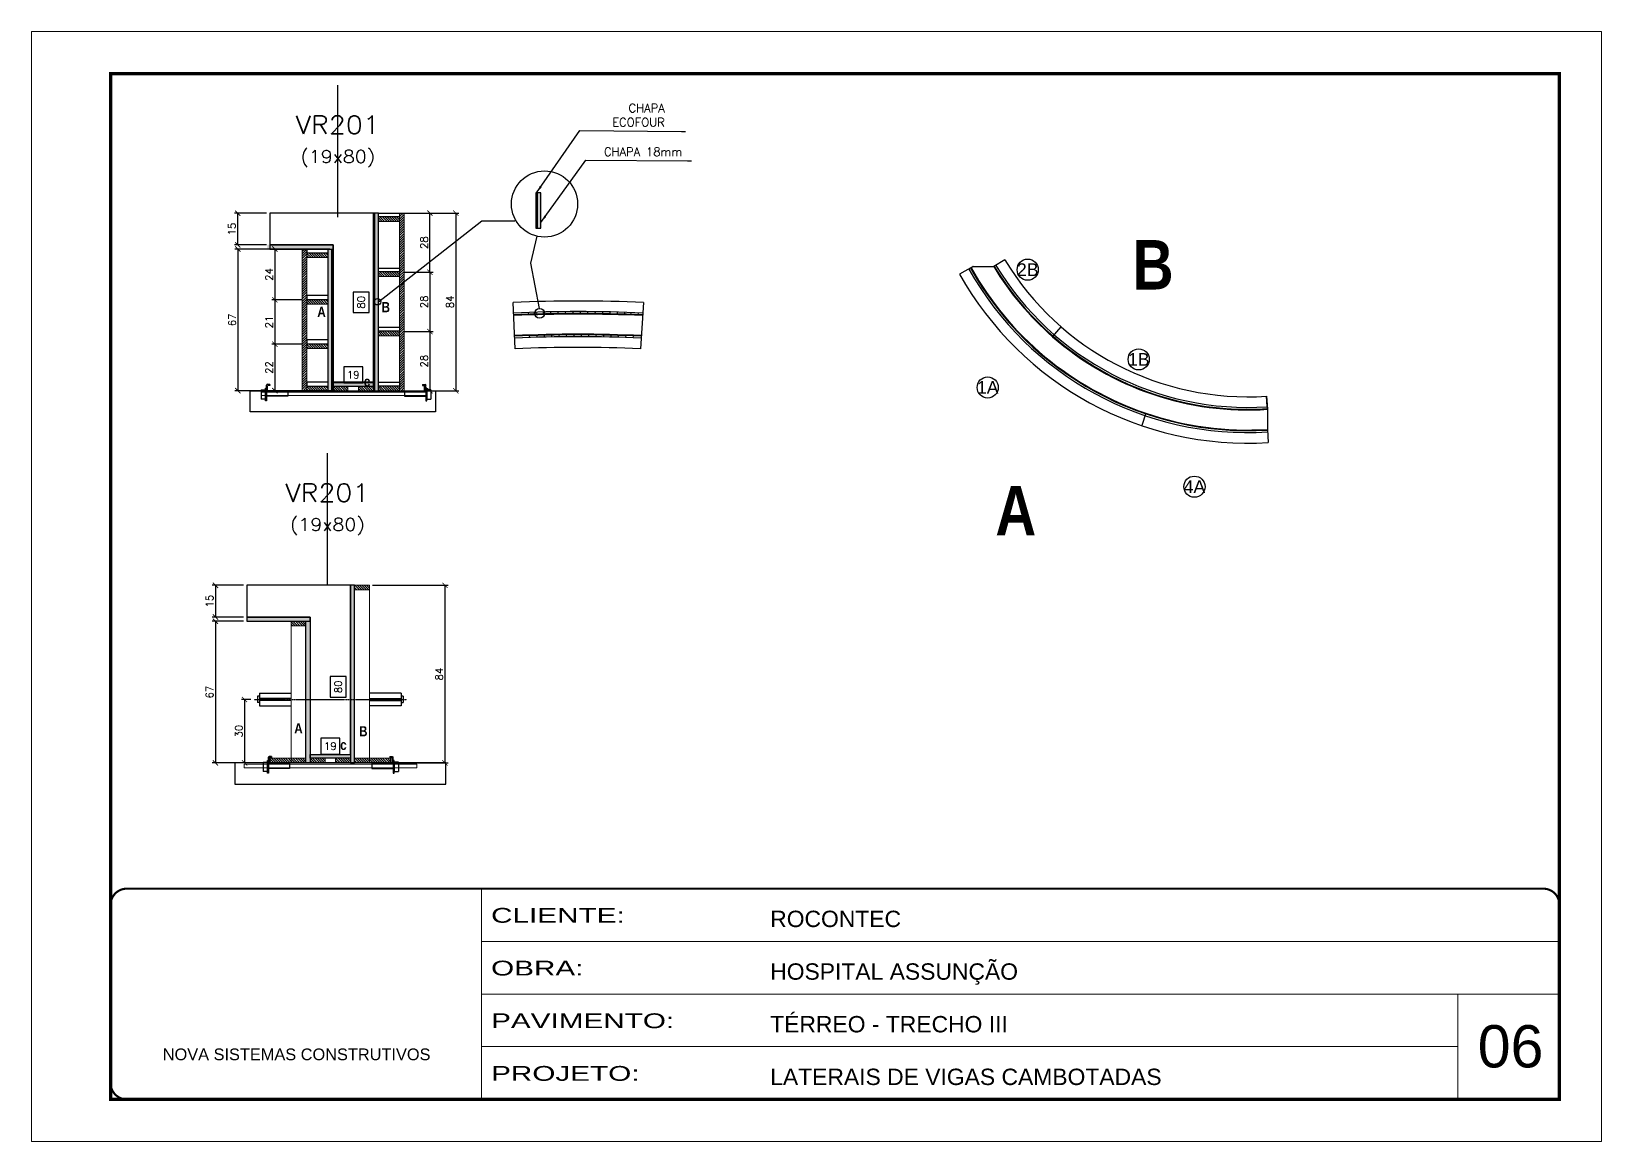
# Model space of a CAD drawing. Extents: x 2582 to 128055, y -26396 to 2611.
# Drawn here: x 4180 to 5665, y 21 to 1071 of the extents above; entities that cross this region are included whole.
import ezdxf
from ezdxf.enums import TextEntityAlignment as Align

# ---------------------------------------------------------------- set-up
doc = ezdxf.new("R2010")
doc.units = 0
doc.header["$PDMODE"] = 35
for name, pattern in [('CONTINUO', [0]), ('DASHED', [0.75, 0.5, -0.25]), ('HIDDEN', [0.375, 0.25, -0.125])]:
    doc.linetypes.add(name, pattern=pattern)
for name, color, linetype in [('barrote', 251, 'Continuous'), ('COTA', 241, 'Continuous'), ('Cota Seção (2x)', 4, 'Continuous'), ('detalhes', 4, 'Continuous'), ('Painéis', 200, 'Continuous'), ('presilha', 1, 'Continuous'), ('Romaneio', 10, 'Continuous'), ('TENSOR', 3, 'Continuous'), ('Texto de Titulo', 7, 'Continuous'), ('Texto Qtd Sarr', 242, 'Continuous')]:
    doc.layers.add(name, color=color, linetype=linetype)
for name, color, linetype, lineweight in [('CARIMBO', 255, 'Continuous', 9), ('CONCRETO', 251, 'Continuous', 25), ('Folhas', 255, 'Continuous', 9), ('Hachura', 251, 'Continuous', 9), ('Madeira', 126, 'Continuous', 18), ('SARRAFO DE PRESSAO', 251, 'DASHED', 9), ('SCO-___-LAJ', 2, 'Continuous', 0), ('Texto Seção', 7, 'Continuous', 15)]:
    doc.layers.add(name, color=color, linetype=linetype, lineweight=lineweight)
doc.styles.add('ARIAL', font='arial.ttf')
doc.styles.add('COTA TECNICA', font='techl___.ttf', dxfattribs={"height": 10})
doc.styles.add('Romans', font='romans.shx')
doc.styles.add('TECNICA', font='techb___.ttf', dxfattribs={"height": 10})
doc.styles.add('Tecnologia', font='')
doc.styles.get('Tecnologia').set_extended_font_data('Forgotten Futurist')
doc.dimstyles.new('Cota Seção (2x)', dxfattribs={"dimtxt": 7, "dimasz": 5, "dimexe": 3, "dimexo": 3, "dimgap": 2, "dimtad": 3, "dimdec": 1, "dimlfac": 0.5, "dimzin": 12, "dimdsep": 46, "dimtxsty": 'Romans', "dimblk": 'ARCHTICK', "dimcen": 0, "dimclrd": 4, "dimclre": 4, "dimclrt": 1, "dimadec": 1, "dimazin": 3, "dimtfac": 1, "dimtdec": 1, "dimtmove": 0, "dimatfit": 3, "dimldrblk": 'OBLIQUE', "dimfxl": 1, "dimtolj": 1, "dimtzin": 12, "dimarcsym": 0})
doc.dimstyles.new('Cota Seção interna', dxfattribs={"dimtxt": 7, "dimasz": 6, "dimexe": 0.18, "dimexo": 2, "dimgap": -4, "dimtad": 3, "dimdec": 1, "dimlfac": 0.5, "dimzin": 12, "dimdsep": 46, "dimtxsty": 'Romans', "dimblk": 'ARCHTICK', "dimcen": 0.09, "dimse1": 1, "dimse2": 1, "dimsd1": 1, "dimsd2": 1, "dimclrd": 180, "dimclre": 5, "dimclrt": 1, "dimadec": 0, "dimazin": 3, "dimtfac": 1, "dimtdec": 1, "dimtofl": 0, "dimtmove": 0, "dimatfit": 3, "dimldrblk": 'ARCHTICK', "dimfxl": 1, "dimtolj": 1, "dimtzin": 0, "dimarcsym": 0})
doc.dimstyles.new('PAINEL', dxfattribs={"dimtxt": 10, "dimasz": 3, "dimexe": 3, "dimexo": 3, "dimgap": 3, "dimtad": 1, "dimdec": 1, "dimzin": 12, "dimdsep": 46, "dimtxsty": 'COTA TECNICA', "dimblk1": 'OBLIQUE', "dimblk2": 'OBLIQUE', "dimsah": 1, "dimcen": 0.9, "dimclrd": 4, "dimclre": 4, "dimclrt": 240, "dimadec": 1, "dimazin": 3, "dimtfac": 1, "dimtdec": 1, "dimtmove": 0, "dimatfit": 3, "dimfxl": 1, "dimtolj": 1, "dimtzin": 12, "dimarcsym": 0})

# ---------------------------------------------------------------- blocks, each defined once
blk = doc.blocks.new('9999999999')
at = {"color": 30, "linetype": 'CONTINUO'}
for p, q in [((98564.6, 34230.2), (98564.6, 34429.4)), ((98564.6, 34379.6), (99584, 34379.6)), ((98564.6, 34329.8), (99488, 34329.8)), ((99584, 34329.8), (99488, 34329.8)), ((99488, 34329.8), (99488, 34230.2)), ((98564.6, 34280), (99488, 34280))]:
    blk.add_line(p, q, dxfattribs=at)
at = {"color": 30, "linetype": 'CONTINUO', "const_width": 2}
blk.add_lwpolyline([(99584, 34230.2), (99584, 34414.4, 0.414214), (99569, 34429.4), (98229, 34429.4, 0.414214), (98214, 34414.4), (98214, 34245.2, 0.414214), (98229, 34230.2), (99584, 34230.2)], format="xyb", dxfattribs=at)
at = {"layer": 'Folhas'}
blk.add_lwpolyline([(98139, 34190.2), (99624, 34190.2), (99624, 35240.2), (98139, 35240.2)], close=True, dxfattribs=at)
at = {"layer": 'Folhas', "color": 30, "const_width": 3}
blk.add_lwpolyline([(98214, 34230.2), (99584, 34230.2), (99584, 35200.2), (98214, 35200.2)], close=True, dxfattribs=at)
at = {"color": 7, "linetype": 'Continuous', "ltscale": 5, "style": 'ARIAL'}
for s, height, p in [('ROCONTEC', 15.48, (98837.7, 34393.1)), ('HOSPITAL ASSUNÇÃO', 15.483, (98837.7, 34343.3)), ('TÉRREO - TRECHO III', 15.483, (98837.7, 34293.5)), ('NOVA SISTEMAS CONSTRUTIVOS', 11.059, (98263.2, 34267.2)), ('LATERAIS DE VIGAS CAMBOTADAS', 15.483, (98837.7, 34243.7))]:
    blk.add_text(s, height=height, dxfattribs=at).set_placement(p)
at = {"layer": 'Folhas', "color": 7, "style": 'Tecnologia', "width": 1.5}
for s, p in [('CLIENTE:', (98573.7, 34397.2)), ('OBRA:', (98573.7, 34347.3)), ('PAVIMENTO:', (98573.7, 34297.5)), ('PROJETO:', (98573.7, 34247.7))]:
    blk.add_text(s, height=14, dxfattribs=at).set_placement(p)
blk = doc.blocks.new('titulo1')
at = {"layer": 'Defpoints', "color": 252, "linetype": 'HIDDEN', "ltscale": 2}
blk.add_line((0, 0), (0, 125), dxfattribs=at)
at = {"layer": 'Defpoints', "style": 'Romans', "oblique": 15}
blk.add_attdef('FOLHA', text='', height=10, dxfattribs=at).set_placement((0, 15.6), align=Align.MIDDLE_CENTER)
at = {"layer": 'Texto Qtd Sarr', "color": 3, "style": 'Romans', "oblique": 15}
for tag, height, p in [('TITULO', 17, (0, 71.4)), ('SEÇÃO', 12, (0, 41.5))]:
    blk.add_attdef(tag, text='', height=height, dxfattribs=at).set_placement(p, align=Align.MIDDLE_CENTER)
blk = doc.blocks.new('*D15')
at = {"layer": 'Cota Seção (2x)', "color": 180, "lineweight": -2, "transparency": 16777216}
for p, q in [((4499.5, 824.7), (4484.5, 824.7)), ((4484.5, 824.7), (4484.5, 805.3)), ((4499.5, 805.3), (4499.5, 824.7)), ((4484.5, 805.3), (4499.5, 805.3))]:
    blk.add_line(p, q, dxfattribs=at)
at = {"layer": 'Defpoints', "color": 0, "transparency": 16777216}
for p in [(4465.5, 895.4), (4503.5, 895.4), (4465.5, 735.4)]:
    blk.add_point(p, dxfattribs=at)
at = {"layer": 'Cota Seção (2x)', "color": 1, "transparency": 16777216, "insert": (4492, 815), "char_height": 7, "attachment_point": 5, "rotation": 90, "style": 'Romans'}
blk.add_mtext('\\A1;80', dxfattribs=at)
blk = doc.blocks.new('_ArchTick')
at = {"color": 0, "linetype": 'ByBlock', "const_width": 0.15}
blk.add_lwpolyline([(-0.5, -0.5), (0.5, 0.5)], dxfattribs=at)
blk = doc.blocks.new('PRESILHA METÁLICA 1')
at = {"layer": 'presilha'}
for p, q in [((0, 13), (6, 13)), ((0, 13), (0, 0)), ((6, 0), (0, 0)), ((6, 15.5), (7.5, 15.5)), ((6, -2.5), (6, 15.5)), ((6, 13), (6, 0)), ((7.5, 10.6), (7.5, 19.9)), ((7.5, 15.5), (7.5, -2.5)), ((37.5, 4.1), (7.5, 4.1)), ((12, 21), (8.6, 21)), ((9, 11.6), (9, 18.9)), ((12, 19.5), (9.6, 19.5)), ((37.5, 11), (9.6, 11)), ((12, 21), (12, 19.5)), ((37.5, 11), (37.5, 4.1)), ((7.5, -2.5), (6, -2.5))]:
    blk.add_line(p, q, dxfattribs=at)
for centre, radius, start, end in [((8.6, 19.9), 1.14, 90, 180), ((9.6, 18.9), 0.57, 90, 180), ((9.6, 11.6), 0.57, 180, 270)]:
    blk.add_arc(centre, radius, start, end, dxfattribs=at)
blk = doc.blocks.new('*D16')
at = {"layer": 'Cota Seção (2x)', "color": 180, "lineweight": -2, "transparency": 16777216}
for p, q in [((4493.5, 754), (4475.5, 754)), ((4475.5, 754), (4475.5, 739)), ((4493.5, 739), (4493.5, 754)), ((4475.5, 739), (4493.5, 739))]:
    blk.add_line(p, q, dxfattribs=at)
at = {"layer": 'Defpoints', "color": 0, "transparency": 16777216}
for p in [(4465.5, 735), (4465.5, 731.4), (4503.5, 731.4)]:
    blk.add_point(p, dxfattribs=at)
at = {"layer": 'Cota Seção (2x)', "color": 1, "transparency": 16777216, "insert": (4484.5, 746.5), "char_height": 7, "attachment_point": 5, "style": 'Romans'}
blk.add_mtext('\\A1;19', dxfattribs=at)
blk = doc.blocks.new('*D17')
at = {"layer": 'COTA', "color": 4, "lineweight": -2, "transparency": 16777216}
for p, q in [((4524.5, 899.4), (4584.5, 899.4)), ((4581.5, 899.4), (4581.5, 731.4)), ((4524.5, 731.4), (4584.5, 731.4))]:
    blk.add_line(p, q, dxfattribs=at)
at = {"layer": 'Defpoints', "color": 0, "transparency": 16777216}
for p in [(4521.5, 899.4), (4521.5, 731.4), (4581.5, 731.4)]:
    blk.add_point(p, dxfattribs=at)
at = {"layer": 'COTA', "color": 4, "lineweight": -2, "transparency": 16777216, "xscale": 5, "yscale": 5, "zscale": 5}
for p, rotation in [((4581.5, 899.4), 90), ((4581.5, 731.4), 270)]:
    blk.add_blockref('_ArchTick', p, dxfattribs=dict(at, rotation=rotation))
at = {"layer": 'COTA', "color": 1, "transparency": 16777216, "insert": (4576, 815.4), "char_height": 7, "attachment_point": 5, "rotation": 90, "style": 'Romans'}
blk.add_mtext('\\A1;84', dxfattribs=at)
blk = doc.blocks.new('_Oblique')
at = {"color": 0, "linetype": 'ByBlock', "lineweight": -2}
blk.add_line((-0.5, -0.5), (0.5, 0.5), dxfattribs=at)
blk = doc.blocks.new('*D18')
at = {"layer": 'COTA', "color": 4, "lineweight": -2, "transparency": 16777216}
for p, q in [((4531.3, 899.4), (4560, 899.4)), ((4557, 843.4), (4557, 899.4)), ((4531.3, 843.4), (4560, 843.4))]:
    blk.add_line(p, q, dxfattribs=at)
at = {"layer": 'Defpoints', "color": 0, "transparency": 16777216}
for p in [(4528.3, 899.4), (4557, 899.4), (4528.3, 843.4)]:
    blk.add_point(p, dxfattribs=at)
at = {"layer": 'COTA', "color": 4, "lineweight": -2, "transparency": 16777216, "xscale": 5, "yscale": 5, "zscale": 5}
for p, rotation in [((4557, 899.4), 90), ((4557, 843.4), 270)]:
    blk.add_blockref('_ArchTick', p, dxfattribs=dict(at, rotation=rotation))
at = {"layer": 'COTA', "color": 1, "transparency": 16777216, "insert": (4551.5, 871.4), "char_height": 7, "attachment_point": 5, "rotation": 90, "style": 'Romans'}
blk.add_mtext('\\A1;28', dxfattribs=at)
blk = doc.blocks.new('*D26')
at = {"layer": 'COTA', "color": 4, "lineweight": -2, "transparency": 16777216}
for p, q in [((4437.7, 865.4), (4407.4, 865.4)), ((4410.4, 865.4), (4410.4, 817.4)), ((4436.5, 817.4), (4407.4, 817.4))]:
    blk.add_line(p, q, dxfattribs=at)
at = {"layer": 'Defpoints', "color": 0, "transparency": 16777216}
for p in [(4440.7, 865.4), (4410.4, 817.4), (4439.5, 817.4)]:
    blk.add_point(p, dxfattribs=at)
at = {"layer": 'COTA', "color": 4, "lineweight": -2, "transparency": 16777216, "xscale": 5, "yscale": 5, "zscale": 5}
for p, rotation in [((4410.4, 865.4), 90), ((4410.4, 817.4), 270)]:
    blk.add_blockref('_ArchTick', p, dxfattribs=dict(at, rotation=rotation))
at = {"layer": 'COTA', "color": 1, "transparency": 16777216, "insert": (4404.9, 841.4), "char_height": 7, "attachment_point": 5, "rotation": 90, "style": 'Romans'}
blk.add_mtext('\\A1;24', dxfattribs=at)
blk = doc.blocks.new('*D19')
at = {"layer": 'COTA', "color": 4, "lineweight": -2, "transparency": 16777216}
for p, q in [((4436.5, 817.4), (4407.4, 817.4)), ((4410.4, 817.4), (4410.4, 775.4)), ((4436.5, 775.4), (4407.4, 775.4))]:
    blk.add_line(p, q, dxfattribs=at)
at = {"layer": 'Defpoints', "color": 0, "transparency": 16777216}
for p in [(4439.5, 817.4), (4410.4, 775.4), (4439.5, 775.4)]:
    blk.add_point(p, dxfattribs=at)
at = {"layer": 'COTA', "color": 4, "lineweight": -2, "transparency": 16777216, "xscale": 5, "yscale": 5, "zscale": 5}
for p, rotation in [((4410.4, 817.4), 90), ((4410.4, 775.4), 270)]:
    blk.add_blockref('_ArchTick', p, dxfattribs=dict(at, rotation=rotation))
at = {"layer": 'COTA', "color": 1, "transparency": 16777216, "insert": (4404.9, 796.4), "char_height": 7, "attachment_point": 5, "rotation": 90, "style": 'Romans'}
blk.add_mtext('\\A1;21', dxfattribs=at)
blk = doc.blocks.new('*D27')
at = {"layer": 'COTA', "color": 4, "lineweight": -2, "transparency": 16777216}
for p, q in [((4436.5, 775.4), (4407.4, 775.4)), ((4410.4, 775.4), (4410.4, 731.4)), ((4437.7, 731.4), (4407.4, 731.4))]:
    blk.add_line(p, q, dxfattribs=at)
at = {"layer": 'Defpoints', "color": 0, "transparency": 16777216}
for p in [(4439.5, 775.4), (4410.4, 731.4), (4440.7, 731.4)]:
    blk.add_point(p, dxfattribs=at)
at = {"layer": 'COTA', "color": 4, "lineweight": -2, "transparency": 16777216, "xscale": 5, "yscale": 5, "zscale": 5}
for p, rotation in [((4410.4, 775.4), 90), ((4410.4, 731.4), 270)]:
    blk.add_blockref('_ArchTick', p, dxfattribs=dict(at, rotation=rotation))
at = {"layer": 'COTA', "color": 1, "transparency": 16777216, "insert": (4404.9, 753.4), "char_height": 7, "attachment_point": 5, "rotation": 90, "style": 'Romans'}
blk.add_mtext('\\A1;22', dxfattribs=at)
blk = doc.blocks.new('*D28')
at = {"layer": 'COTA', "color": 4, "lineweight": -2, "transparency": 16777216}
for p, q in [((4531.3, 843.4), (4560, 843.4)), ((4557, 843.4), (4557, 787.4)), ((4531.3, 787.4), (4560, 787.4))]:
    blk.add_line(p, q, dxfattribs=at)
at = {"layer": 'Defpoints', "color": 0, "transparency": 16777216}
for p in [(4528.3, 843.4), (4528.3, 787.4), (4557, 787.4)]:
    blk.add_point(p, dxfattribs=at)
at = {"layer": 'COTA', "color": 4, "lineweight": -2, "transparency": 16777216, "xscale": 5, "yscale": 5, "zscale": 5}
for p, rotation in [((4557, 843.4), 90), ((4557, 787.4), 270)]:
    blk.add_blockref('_ArchTick', p, dxfattribs=dict(at, rotation=rotation))
at = {"layer": 'COTA', "color": 1, "transparency": 16777216, "insert": (4551.5, 815.4), "char_height": 7, "attachment_point": 5, "rotation": 90, "style": 'Romans'}
blk.add_mtext('\\A1;28', dxfattribs=at)
blk = doc.blocks.new('*D29')
at = {"layer": 'COTA', "color": 4, "lineweight": -2, "transparency": 16777216}
for p, q in [((4531.3, 787.4), (4560, 787.4)), ((4557, 787.4), (4557, 731.4)), ((4531.3, 731.4), (4560, 731.4))]:
    blk.add_line(p, q, dxfattribs=at)
at = {"layer": 'Defpoints', "color": 0, "transparency": 16777216}
for p in [(4528.3, 787.4), (4528.3, 731.4), (4557, 731.4)]:
    blk.add_point(p, dxfattribs=at)
at = {"layer": 'COTA', "color": 4, "lineweight": -2, "transparency": 16777216, "xscale": 5, "yscale": 5, "zscale": 5}
for p, rotation in [((4557, 787.4), 90), ((4557, 731.4), 270)]:
    blk.add_blockref('_ArchTick', p, dxfattribs=dict(at, rotation=rotation))
at = {"layer": 'COTA', "color": 1, "transparency": 16777216, "insert": (4551.5, 759.4), "char_height": 7, "attachment_point": 5, "rotation": 90, "style": 'Romans'}
blk.add_mtext('\\A1;28', dxfattribs=at)
blk = doc.blocks.new('*D20')
at = {"layer": 'COTA', "color": 4, "lineweight": -2, "transparency": 16777216}
for p, q in [((4380.8, 547.4), (4351.2, 547.4)), ((4354.2, 547.4), (4354.2, 517.4)), ((4380.8, 517.4), (4351.2, 517.4))]:
    blk.add_line(p, q, dxfattribs=at)
at = {"layer": 'Defpoints', "color": 0, "transparency": 16777216}
for p in [(4383.8, 547.4), (4354.2, 517.4), (4383.8, 517.4)]:
    blk.add_point(p, dxfattribs=at)
at = {"layer": 'COTA', "color": 4, "lineweight": -2, "transparency": 16777216, "xscale": 5, "yscale": 5, "zscale": 5}
for p, rotation in [((4354.2, 547.4), 90), ((4354.2, 517.4), 270)]:
    blk.add_blockref('_ArchTick', p, dxfattribs=dict(at, rotation=rotation))
at = {"layer": 'COTA', "color": 1, "transparency": 16777216, "insert": (4348.7, 532.4), "char_height": 7, "attachment_point": 5, "rotation": 90, "style": 'Romans'}
blk.add_mtext('\\A1;15', dxfattribs=at)
blk = doc.blocks.new('*D21')
at = {"layer": 'COTA', "color": 4, "lineweight": -2, "transparency": 16777216}
for p, q in [((4502.8, 547.4), (4574.3, 547.4)), ((4571.3, 379.4), (4571.3, 547.4)), ((4522.8, 379.4), (4574.3, 379.4))]:
    blk.add_line(p, q, dxfattribs=at)
at = {"layer": 'Defpoints', "color": 0, "transparency": 16777216}
for p in [(4499.8, 547.4), (4571.3, 547.4), (4519.8, 379.4)]:
    blk.add_point(p, dxfattribs=at)
at = {"layer": 'COTA', "color": 4, "lineweight": -2, "transparency": 16777216, "xscale": 5, "yscale": 5, "zscale": 5}
for p, rotation in [((4571.3, 547.4), 90), ((4571.3, 379.4), 270)]:
    blk.add_blockref('_ArchTick', p, dxfattribs=dict(at, rotation=rotation))
at = {"layer": 'COTA', "color": 1, "transparency": 16777216, "insert": (4565.8, 463.4), "char_height": 7, "attachment_point": 5, "rotation": 90, "style": 'Romans'}
blk.add_mtext('\\A1;84', dxfattribs=at)
blk = doc.blocks.new('*D22')
at = {"layer": 'Cota Seção (2x)', "color": 180, "lineweight": -2, "transparency": 16777216}
for p, q in [((4477.8, 461.1), (4462.8, 461.1)), ((4462.8, 461.1), (4462.8, 441.7)), ((4477.8, 441.7), (4477.8, 461.1)), ((4462.8, 441.7), (4477.8, 441.7))]:
    blk.add_line(p, q, dxfattribs=at)
at = {"layer": 'Defpoints', "color": 0, "transparency": 16777216}
for p in [(4481.8, 547.4), (4481.8, 547.4), (4481.8, 387.4)]:
    blk.add_point(p, dxfattribs=at)
at = {"layer": 'Cota Seção (2x)', "color": 1, "transparency": 16777216, "insert": (4470.3, 451.4), "char_height": 7, "attachment_point": 5, "rotation": 90, "style": 'Romans'}
blk.add_mtext('\\A1;80', dxfattribs=at)
blk = doc.blocks.new('*D13')
at = {"layer": 'Cota Seção (2x)', "color": 180, "lineweight": -2, "transparency": 16777216}
for p, q in [((4471.8, 402.8), (4453.8, 402.8)), ((4453.8, 402.8), (4453.8, 387.8)), ((4471.8, 387.8), (4471.8, 402.8)), ((4453.8, 387.8), (4471.8, 387.8))]:
    blk.add_line(p, q, dxfattribs=at)
at = {"layer": 'Defpoints', "color": 0, "transparency": 16777216}
for p in [(4443.8, 383.8), (4481.8, 383.8), (4481.8, 383.8)]:
    blk.add_point(p, dxfattribs=at)
at = {"layer": 'Cota Seção (2x)', "color": 1, "transparency": 16777216, "insert": (4462.8, 395.3), "char_height": 7, "attachment_point": 5, "style": 'Romans'}
blk.add_mtext('\\A1;19', dxfattribs=at)
blk = doc.blocks.new('*D14')
at = {"layer": 'COTA', "color": 4, "lineweight": -2, "transparency": 16777216}
for p, q in [((4380.8, 513.4), (4351.2, 513.4)), ((4354.2, 513.4), (4354.2, 379.4)), ((4380.8, 379.4), (4351.2, 379.4))]:
    blk.add_line(p, q, dxfattribs=at)
at = {"layer": 'Defpoints', "color": 0, "transparency": 16777216}
for p in [(4383.8, 513.4), (4354.2, 379.4), (4383.8, 379.4)]:
    blk.add_point(p, dxfattribs=at)
at = {"layer": 'COTA', "color": 4, "lineweight": -2, "transparency": 16777216, "xscale": 5, "yscale": 5, "zscale": 5}
for p, rotation in [((4354.2, 513.4), 90), ((4354.2, 379.4), 270)]:
    blk.add_blockref('_ArchTick', p, dxfattribs=dict(at, rotation=rotation))
at = {"layer": 'COTA', "color": 1, "transparency": 16777216, "insert": (4348.7, 446.4), "char_height": 7, "attachment_point": 5, "rotation": 90, "style": 'Romans'}
blk.add_mtext('\\A1;67', dxfattribs=at)
blk = doc.blocks.new('*D25')
at = {"layer": 'COTA', "color": 4, "lineweight": -2, "transparency": 16777216}
for p, q in [((4387.8, 439.4), (4378.7, 439.4)), ((4381.7, 439.4), (4381.7, 379.4)), ((4402.8, 379.4), (4378.7, 379.4))]:
    blk.add_line(p, q, dxfattribs=at)
at = {"layer": 'Defpoints', "color": 0, "transparency": 16777216}
for p in [(4390.8, 439.4), (4381.7, 379.4), (4405.8, 379.4)]:
    blk.add_point(p, dxfattribs=at)
at = {"layer": 'COTA', "color": 4, "lineweight": -2, "transparency": 16777216, "xscale": 5, "yscale": 5, "zscale": 5}
for p, rotation in [((4381.7, 439.4), 90), ((4381.7, 379.4), 270)]:
    blk.add_blockref('_ArchTick', p, dxfattribs=dict(at, rotation=rotation))
at = {"layer": 'COTA', "color": 1, "transparency": 16777216, "insert": (4376.2, 409.4), "char_height": 7, "attachment_point": 5, "rotation": 90, "style": 'Romans'}
blk.add_mtext('\\A1;30', dxfattribs=at)
blk = doc.blocks.new('*D23')
at = {"layer": 'COTA', "color": 4, "lineweight": -2, "transparency": 16777216}
blk.add_line((4462.5, 865.4), (4372.4, 865.4), dxfattribs=at)
at = {"layer": 'COTA', "color": 4, "linetype": 'ByBlock', "lineweight": -2, "transparency": 16777216}
for p, q in [((4375.4, 865.4), (4375.4, 731.4)), ((4462.5, 731.4), (4372.4, 731.4))]:
    blk.add_line(p, q, dxfattribs=at)
at = {"layer": 'Defpoints', "color": 0, "linetype": 'ByBlock', "transparency": 16777216}
for p in [(4465.5, 865.4), (4375.4, 731.4), (4465.5, 731.4)]:
    blk.add_point(p, dxfattribs=at)
at = {"layer": 'COTA', "color": 4, "linetype": 'ByBlock', "lineweight": -2, "transparency": 16777216, "xscale": 5, "yscale": 5, "zscale": 5}
for p, rotation in [((4375.4, 865.4), 90), ((4375.4, 731.4), 270)]:
    blk.add_blockref('_ArchTick', p, dxfattribs=dict(at, rotation=rotation))
at = {"layer": 'COTA', "color": 1, "linetype": 'ByBlock', "transparency": 16777216, "insert": (4369.9, 798.4), "char_height": 7, "attachment_point": 5, "rotation": 90, "style": 'Romans'}
blk.add_mtext('\\A1;67', dxfattribs=at)
blk = doc.blocks.new('*D24')
at = {"layer": 'COTA', "color": 4, "linetype": 'ByBlock', "lineweight": -2, "transparency": 16777216}
for p, q in [((4402.5, 899.3), (4372.3, 899.3)), ((4375.3, 869.3), (4375.3, 899.3))]:
    blk.add_line(p, q, dxfattribs=at)
at = {"layer": 'COTA', "color": 4, "lineweight": -2, "transparency": 16777216}
blk.add_line((4402.5, 869.3), (4372.3, 869.3), dxfattribs=at)
at = {"layer": 'Defpoints', "color": 0, "linetype": 'ByBlock', "transparency": 16777216}
for p in [(4375.3, 899.3), (4405.5, 899.3), (4405.5, 869.3)]:
    blk.add_point(p, dxfattribs=at)
at = {"layer": 'COTA', "color": 4, "linetype": 'ByBlock', "lineweight": -2, "transparency": 16777216, "xscale": 5, "yscale": 5, "zscale": 5}
for p, rotation in [((4375.3, 899.3), 90), ((4375.3, 869.3), 270)]:
    blk.add_blockref('_ArchTick', p, dxfattribs=dict(at, rotation=rotation))
at = {"layer": 'COTA', "color": 1, "linetype": 'ByBlock', "transparency": 16777216, "insert": (4369.8, 884.3), "char_height": 7, "attachment_point": 5, "rotation": 90, "style": 'Romans'}
blk.add_mtext('\\A1;15', dxfattribs=at)

msp = doc.modelspace()

# ---------------------------------------------------------------- hatches: boundary and pattern name
at = {"layer": 'Hachura'}
h = msp.add_hatch(color=256, dxfattribs=at)
h.dxf.hatch_style = 1
h.paths.add_polyline_path([(4662.01, 918.59), (4658.41, 918.59), (4658.41, 885.28), (4662.01, 885.28)])
h = msp.add_hatch(color=256, dxfattribs=at)
h.dxf.hatch_style = 1
h.paths.add_polyline_path([(4508.34, 899.41), (4504.74, 899.41), (4504.74, 731.41), (4508.34, 731.41)])
h = msp.add_hatch(dxfattribs=at)
h.set_pattern_fill('ANSI31', color=256, scale=0.5, angle=270, style=0)
h.set_pattern_definition([(315, (27426.56, -7338.2307), (1.12253202, 1.12253202), [])])
h.paths.add_polyline_path([(4528.34, 891.41), (4528.34, 895.81), (4508.34, 895.81), (4508.34, 891.41)])
h = msp.add_hatch(dxfattribs=at)
h.set_pattern_fill('ANSI31', color=256, scale=0.5, angle=180, style=0)
h.set_pattern_definition([(225, (-3701.304, -22090.405), (1.12253202, -1.12253202), [])])
h.paths.add_polyline_path([(4528.34, 899.41), (4532.74, 899.41), (4532.74, 731.41), (4528.34, 731.41)])
h = msp.add_hatch(color=256, dxfattribs=at)
h.dxf.hatch_style = 1
h.paths.add_polyline_path([(4465.54, 865.42), (4465.54, 869.42), (4403.14, 869.42), (4403.14, 865.42)])
h = msp.add_hatch(dxfattribs=at)
h.set_pattern_fill('ANSI31', color=256, scale=0.5, angle=180, style=0)
h.set_pattern_definition([(225, (-3793.304, -22114.405), (1.12253202, -1.12253202), [])])
h.paths.add_polyline_path([(4436.34, 865.41), (4440.74, 865.41), (4440.74, 731.41), (4436.34, 731.41)])
h = msp.add_hatch(dxfattribs=at)
h.set_pattern_fill('ANSI31', color=256, scale=0.5, angle=270, style=0)
h.set_pattern_definition([(315, (27426.5579, -7372.2307), (1.12253202, 1.12253202), [])])
h.paths.add_polyline_path([(4440.74, 857.41), (4440.74, 861.81), (4460.74, 861.81), (4460.74, 857.41)])
h = msp.add_hatch(color=256, dxfattribs=at)
h.dxf.hatch_style = 1
h.paths.add_polyline_path([(4460.74, 865.42), (4464.34, 865.42), (4464.34, 731.42), (4460.74, 731.42)])
h = msp.add_hatch(dxfattribs=at)
h.set_pattern_fill('ANSI31', color=256, scale=0.5, angle=270, style=0)
h.set_pattern_definition([(315, (27426.56, -7390.2868), (1.12253202, 1.12253202), [])])
h.paths.add_polyline_path([(4528.34, 839.36), (4528.34, 843.76), (4508.34, 843.76), (4508.34, 839.36)])
h = msp.add_hatch(dxfattribs=at)
h.set_pattern_fill('ANSI31', color=256, scale=0.5, angle=270, style=0)
h.set_pattern_definition([(315, (27426.5579, -7416.2307), (1.12253202, 1.12253202), [])])
h.paths.add_polyline_path([(4440.74, 813.41), (4440.74, 817.81), (4460.74, 817.81), (4460.74, 813.41)])
h = msp.add_hatch(dxfattribs=at)
h.set_pattern_fill('ANSI31', color=256, scale=0.5, angle=270, style=0)
h.set_pattern_definition([(315, (27494.1579, -7446.22), (1.12253202, 1.12253202), [])])
h.paths.add_polyline_path([(4508.34, 783.42), (4508.34, 787.82), (4528.34, 787.82), (4528.34, 783.42)])
h = msp.add_hatch(dxfattribs=at)
h.set_pattern_fill('ANSI31', color=256, scale=0.5, angle=270, style=0)
h.set_pattern_definition([(315, (27426.5579, -7458.2307), (1.12253202, 1.12253202), [])])
h.paths.add_polyline_path([(4440.74, 771.41), (4440.74, 775.81), (4460.74, 775.81), (4460.74, 771.41)])
h = msp.add_hatch(dxfattribs=at)
h.set_pattern_fill('ANSI31', color=256, scale=0.5, angle=270, style=0)
h.set_pattern_definition([(315, (27426.5579, -7498.2307), (1.12253202, 1.12253202), [])])
h.paths.add_polyline_path([(4440.74, 731.41), (4440.74, 735.81), (4460.74, 735.81), (4460.74, 731.41)])
h = msp.add_hatch(color=256, dxfattribs=at)
h.dxf.hatch_style = 1
h.paths.add_polyline_path([(4503.54, 735.81), (4503.54, 739.41), (4465.54, 739.41), (4465.54, 735.81)])
h = msp.add_hatch(dxfattribs=at)
h.set_pattern_fill('ANSI31', color=256, scale=0.5, angle=270, style=0)
h.set_pattern_definition([(315, (27377.3796, -7571.8307), (1.12253202, 1.12253202), [])])
h.paths.add_polyline_path([(4465.54, 731.41), (4465.54, 735.81), (4479.54, 735.81), (4479.54, 731.41)])
h = msp.add_hatch(dxfattribs=at)
h.set_pattern_fill('ANSI31', color=256, scale=0.5, angle=270, style=0)
h.set_pattern_definition([(315, (27401.3775, -7571.8307), (1.12253202, 1.12253202), [])])
h.paths.add_polyline_path([(4489.54, 731.41), (4489.54, 735.81), (4503.54, 735.81), (4503.54, 731.41)])
h = msp.add_hatch(dxfattribs=at)
h.set_pattern_fill('ANSI31', color=256, scale=0.5, angle=270, style=0)
h.set_pattern_definition([(315, (27426.56, -7498.2307), (1.12253202, 1.12253202), [])])
h.paths.add_polyline_path([(4528.34, 731.41), (4528.34, 735.81), (4508.34, 735.81), (4508.34, 731.41)])
h = msp.add_hatch(color=256, dxfattribs=at)
h.dxf.hatch_style = 1
h.paths.add_polyline_path([(4485.81, 547.39), (4481.81, 547.39), (4481.82, 379.39), (4485.82, 379.39)])
h = msp.add_hatch(dxfattribs=at)
h.set_pattern_fill('ANSI31', color=256, scale=0.5, angle=270, style=0)
h.set_pattern_definition([(315, (27397.672, -7760.252), (1.12253202, 1.12253202), [])])
h.paths.add_polyline_path([(4485.81, 542.99), (4485.81, 547.39), (4499.81, 547.39), (4499.81, 542.99)])
h = msp.add_hatch(color=256, dxfattribs=at)
h.dxf.hatch_style = 1
h.paths.add_polyline_path([(4443.82, 513.39), (4443.82, 517.39), (4383.82, 517.39), (4383.82, 513.39)])
h = msp.add_hatch(dxfattribs=at)
h.set_pattern_fill('ANSI31', color=256, scale=0.5, angle=270, style=0)
h.set_pattern_definition([(315, (27397.6624, -7794.252), (1.12253202, 1.12253202), [])])
h.paths.add_polyline_path([(4439.82, 508.99), (4439.82, 513.39), (4425.82, 513.39), (4425.82, 508.99)])
h = msp.add_hatch(color=256, dxfattribs=at)
h.dxf.hatch_style = 1
h.paths.add_polyline_path([(4439.82, 513.39), (4443.82, 513.39), (4443.82, 379.39), (4439.82, 379.39)])
h = msp.add_hatch(color=256, dxfattribs=at)
h.dxf.hatch_style = 1
h.paths.add_polyline_path([(4443.82, 383.79), (4443.82, 387.39), (4481.82, 387.39), (4481.82, 383.79)])
h = msp.add_hatch(dxfattribs=at)
h.set_pattern_fill('ANSI31', color=256, scale=0.5, angle=270, style=0)
h.set_pattern_definition([(315, (27303.6624, -7850.252), (1.12253202, 1.12253202), [])])
h.paths.add_polyline_path([(4425.82, 379.39), (4425.82, 383.79), (4405.82, 383.79), (4405.82, 379.39)])
h = msp.add_hatch(dxfattribs=at)
h.set_pattern_fill('ANSI31', color=256, scale=0.5, angle=270, style=0)
h.set_pattern_definition([(315, (27397.6624, -7923.852), (1.12253202, 1.12253202), [])])
h.paths.add_polyline_path([(4439.82, 379.39), (4439.82, 383.79), (4425.82, 383.79), (4425.82, 379.39)])
h = msp.add_hatch(dxfattribs=at)
h.set_pattern_fill('ANSI31', color=256, scale=0.5, angle=270, style=0)
h.set_pattern_definition([(315, (27355.6624, -7923.852), (1.12253202, 1.12253202), [])])
h.paths.add_polyline_path([(4443.82, 379.39), (4443.82, 383.79), (4457.82, 383.79), (4457.82, 379.39)])
h = msp.add_hatch(dxfattribs=at)
h.set_pattern_fill('ANSI31', color=256, scale=0.5, angle=270, style=0)
h.set_pattern_definition([(315, (27379.6621, -7923.8506), (1.12253202, 1.12253202), [])])
h.paths.add_polyline_path([(4467.82, 379.39), (4467.82, 383.79), (4481.82, 383.79), (4481.82, 379.39)])
h = msp.add_hatch(dxfattribs=at)
h.set_pattern_fill('ANSI31', color=256, scale=0.5, angle=270, style=0)
h.set_pattern_definition([(315, (27397.6624, -7923.852), (1.12253202, 1.12253202), [])])
h.paths.add_polyline_path([(4485.82, 379.39), (4485.82, 383.79), (4499.82, 383.79), (4499.82, 379.39)])
h = msp.add_hatch(dxfattribs=at)
h.set_pattern_fill('ANSI31', color=256, scale=0.5, angle=270, style=0)
h.set_pattern_definition([(315, (27397.6624, -7850.252), (1.12253202, 1.12253202), [])])
h.paths.add_polyline_path([(4519.82, 379.39), (4519.82, 383.79), (4499.82, 383.79), (4499.82, 379.39)])

# ---------------------------------------------------------------- linework, layer by layer
at = {"ltscale": 3}
for p, q in [((4393.82, 442.42), (4393.82, 436.42)), ((4395.82, 442.42), (4393.82, 442.42)), ((4395.82, 436.42), (4393.82, 436.42)), ((4395.82, 445.42), (4395.82, 433.42)), ((4395.82, 445.42), (4425.82, 445.42)), ((4425.82, 440.42), (4395.82, 440.42)), ((4425.82, 438.42), (4395.82, 438.42)), ((4395.82, 433.42), (4425.82, 433.42)), ((4529.82, 445.42), (4499.82, 445.42)), ((4499.82, 440.42), (4529.82, 440.42)), ((4499.82, 438.42), (4529.82, 438.42)), ((4529.82, 433.42), (4499.82, 433.42)), ((4529.82, 445.42), (4529.82, 433.42)), ((4531.82, 442.42), (4529.82, 442.42)), ((4529.82, 436.42), (4531.82, 436.42)), ((4531.82, 442.42), (4531.82, 436.42))]:
    msp.add_line(p, q, dxfattribs=at)
at = {"layer": 'barrote'}
for points in [[(4562.31, 711.41), (4386.94, 711.41), (4386.94, 731.41), (4562.31, 731.41)], [(4372.37, 359.39), (4571.95, 359.39), (4571.95, 379.39), (4372.37, 379.39)]]:
    msp.add_lwpolyline(points, close=True, dxfattribs=at)
at = {"layer": 'CONCRETO'}
for q in [(4465.54, 865.41), (4405.54, 731.41)]:
    msp.add_line((4465.54, 731.41), q, dxfattribs=at)
for points in [[(4503.54, 899.41), (4405.54, 899.32), (4405.54, 869.42), (4465.54, 869.42), (4465.54, 739.22), (4503.54, 739.22)], [(4481.82, 547.39), (4383.82, 547.39), (4383.82, 517.39), (4443.82, 517.39), (4443.82, 387.39), (4481.82, 387.39)]]:
    msp.add_lwpolyline(points, close=True, dxfattribs=at)
at = {"layer": 'Cota Seção (2x)', "color": 30, "true_color": 0xf26722}
for centre, radius in [((4665.43, 908.04), 31.28), ((4660.71, 804.67), 4.65)]:
    msp.add_circle(centre, radius, dxfattribs=at)
at = {"layer": 'Cota Seção (2x)', "color": 1}
msp.add_circle((4507.53, 815.56), 3.05, dxfattribs=at)
at = {"layer": 'Madeira'}
msp.add_line((4508.34, 787.82), (4508.34, 783.42), dxfattribs=at)
for points in [[(4528.34, 891.41), (4528.34, 895.81), (4508.34, 895.81), (4508.34, 891.41)], [(4528.34, 899.41), (4532.74, 899.41), (4532.74, 731.41), (4528.34, 731.41)], [(4436.34, 865.41), (4440.74, 865.41), (4440.74, 731.41), (4436.34, 731.41)], [(4440.74, 857.41), (4440.74, 861.81), (4460.74, 861.81), (4460.74, 857.41)], [(4528.34, 839.36), (4528.34, 843.76), (4508.34, 843.76), (4508.34, 839.36)], [(4440.74, 813.41), (4440.74, 817.81), (4460.74, 817.81), (4460.74, 813.41)], [(4508.34, 783.42), (4508.34, 787.82), (4528.34, 787.82), (4528.34, 783.42)], [(4440.74, 771.41), (4440.74, 775.81), (4460.74, 775.81), (4460.74, 771.41)], [(4440.74, 731.41), (4440.74, 735.81), (4460.74, 735.81), (4460.74, 731.41)], [(4465.54, 731.41), (4465.54, 735.81), (4479.54, 735.81), (4479.54, 731.41)], [(4489.54, 731.41), (4489.54, 735.81), (4503.54, 735.81), (4503.54, 731.41)], [(4528.34, 731.41), (4528.34, 735.81), (4508.34, 735.81), (4508.34, 731.41)], [(4485.81, 542.99), (4485.81, 547.39), (4499.81, 547.39), (4499.81, 542.99)], [(4485.81, 547.39), (4499.81, 547.39), (4499.82, 379.39), (4485.82, 379.39)], [(4439.82, 508.99), (4439.82, 513.39), (4425.82, 513.39), (4425.82, 508.99)], [(4439.82, 513.39), (4425.82, 513.39), (4425.82, 379.39), (4439.82, 379.39)], [(4425.82, 379.39), (4425.82, 383.79), (4405.82, 383.79), (4405.82, 379.39)], [(4439.82, 379.39), (4439.82, 383.79), (4425.82, 383.79), (4425.82, 379.39)], [(4443.82, 379.39), (4443.82, 383.79), (4457.82, 383.79), (4457.82, 379.39)], [(4467.82, 379.39), (4467.82, 383.79), (4481.82, 383.79), (4481.82, 379.39)], [(4485.82, 379.39), (4485.82, 383.79), (4499.82, 383.79), (4499.82, 379.39)], [(4519.82, 379.39), (4519.82, 383.79), (4499.82, 383.79), (4499.82, 379.39)]]:
    msp.add_lwpolyline(points, close=True, dxfattribs=at)
at = {"layer": 'Painéis', "linetype": 'ByBlock'}
for p, q in [((4508.34, 899.41), (4528.34, 899.41)), ((4528.34, 847.36), (4528.34, 843.36)), ((4528.34, 843.36), (4528.96, 843.36))]:
    msp.add_line(p, q, dxfattribs=at)
at = {"layer": 'Painéis'}
for p, q in [((5070.66, 848.74), (5057.97, 841.64)), ((5070.66, 848.74), (5068.79, 847.69)), ((5100.87, 855.16), (5090.26, 848.74)), ((4637.56, 771.13), (4635.63, 814.89)), ((4650.06, 805.45), (4650.14, 803.65)), ((4657.05, 805.67), (4657.13, 803.87)), ((4664.05, 805.85), (4664.13, 804.05)), ((4671.05, 806), (4671.13, 804.2)), ((4678.06, 806.12), (4678.13, 804.32)), ((4685.06, 806.19), (4685.14, 804.39)), ((4692.06, 806.24), (4692.14, 804.44)), ((4699.07, 806.24), (4699.15, 804.44)), ((4706.08, 806.21), (4706.16, 804.41)), ((4713.09, 806.15), (4713.17, 804.35)), ((4720.1, 806.05), (4720.18, 804.25)), ((4727.11, 805.91), (4727.19, 804.11)), ((4734.13, 805.74), (4734.21, 803.94)), ((4741.14, 805.53), (4741.22, 803.73)), ((4747.03, 805.33), (4746.72, 803.54)), ((4754.08, 805.06), (4753.78, 803.27)), ((4759.04, 814.85), (4756.18, 771.13)), ((5145.92, 782.5), (5154.07, 791.85)), ((4651.03, 783.47), (4651.11, 781.67)), ((4658.03, 783.69), (4658.11, 781.89)), ((4665.03, 783.87), (4665.1, 782.07)), ((4672.03, 784.02), (4672.11, 782.22)), ((4679.03, 784.13), (4679.11, 782.33)), ((4686.03, 784.2), (4686.11, 782.4)), ((4693.04, 784.24), (4693.12, 782.44)), ((4700.04, 784.24), (4700.12, 782.44)), ((4707.05, 784.21), (4707.13, 782.41)), ((4714.06, 784.14), (4714.14, 782.33)), ((4721.07, 784.03), (4721.15, 782.23)), ((4728.09, 783.88), (4728.17, 782.08)), ((4735.1, 783.7), (4735.18, 781.9)), ((4742.12, 783.49), (4742.2, 781.68)), ((4749.14, 783.24), (4749.06, 781.44)), ((5348.9, 716.24), (5348.24, 726.22)), ((5348.24, 726.22), (5349.06, 713.84)), ((5349.02, 714.44), (5348.9, 716.24)), ((5349.06, 713.84), (5349.02, 714.44)), ((5349.06, 713.84), (5349.06, 694.81)), ((5234.17, 710.15), (5230.18, 698.41)), ((5349.06, 694.88), (5349.82, 682.44))]:
    msp.add_line(p, q, dxfattribs=at)
for points in [[(4658.41, 918.59), (4657.21, 918.59), (4657.21, 885.28), (4658.41, 885.28)], [(4662.01, 918.59), (4658.41, 918.59), (4658.41, 885.28), (4662.01, 885.28)], [(4504.74, 899.41), (4503.54, 899.41), (4503.54, 731.41), (4504.74, 731.41)], [(4508.34, 899.41), (4504.74, 899.41), (4504.74, 731.41), (4508.34, 731.41)], [(4465.54, 865.42), (4465.54, 869.42), (4405.54, 869.42), (4405.54, 865.42)], [(4460.74, 865.42), (4464.34, 865.42), (4464.34, 731.42), (4460.74, 731.42)], [(4464.34, 865.42), (4465.54, 865.42), (4465.54, 731.42), (4464.34, 731.42)], [(4503.54, 735.81), (4503.54, 739.41), (4465.54, 739.41), (4465.54, 735.81)], [(4485.81, 547.39), (4481.81, 547.39), (4481.82, 379.39), (4485.82, 379.39)], [(4443.82, 513.39), (4443.82, 517.39), (4383.82, 517.39), (4383.82, 513.39)], [(4439.82, 513.39), (4443.82, 513.39), (4443.82, 379.39), (4439.82, 379.39)], [(4443.82, 383.79), (4443.82, 387.39), (4481.82, 387.39), (4481.82, 383.79)]]:
    msp.add_lwpolyline(points, close=True, dxfattribs=at)
at = {"layer": 'Painéis', "linetype": 'ByBlock'}
for points in [[(4528.34, 895.81), (4508.34, 895.81), (4508.34, 899.41), (4528.34, 899.41)], [(4440.74, 861.81), (4460.74, 861.81), (4460.74, 865.41), (4440.74, 865.41)], [(4528.34, 843.76), (4508.34, 843.76), (4508.34, 847.36), (4528.34, 847.36)], [(4440.74, 817.81), (4460.74, 817.81), (4460.74, 821.41), (4440.74, 821.41)], [(4528.34, 787.82), (4508.34, 787.82), (4508.34, 791.42), (4528.34, 791.42)], [(4440.74, 775.81), (4460.74, 775.81), (4460.74, 779.41), (4440.74, 779.41)], [(4440.74, 735.81), (4460.74, 735.81), (4460.74, 739.41), (4440.74, 739.41)], [(4528.34, 735.81), (4508.34, 735.81), (4508.34, 739.41), (4528.34, 739.41)]]:
    msp.add_lwpolyline(points, close=True, dxfattribs=at)
at = {"layer": 'Painéis'}
msp.add_lwpolyline([(5070.66, 848.74), (5090.26, 848.74)], dxfattribs=at)
for centre, radius, start, end in [((5330.56, 994.24), 302.4, 209.24144, 273.53548), ((5330.56, 994.24), 300.6, 209.24144, 273.53548), ((5330.56, 994.24), 300, 209.24144, 251.25835), ((5330.66, 994.24), 281, 211.18437, 228.89653), ((5330.66, 994.24), 280.4, 211.18434, 273.75444), ((5330.66, 994.24), 278.6, 211.18428, 273.75444), ((5330.66, 994.24), 268.6, 211.18388, 273.75444), ((5330.56, 994.24), 312.4, 209.24144, 273.53548), ((4696.87, -570.16), 1386.4, 87.42964, 92.53173), ((4696.87, -570.16), 1376.4, 87.4382, 92.53173), ((4696.87, -570.16), 1374.6, 87.43975, 92.53173), ((4696.87, -570.16), 1374, 87.44027, 92.53173), ((4696.87, -570.16), 1355, 87.45691, 92.53173), ((4696.87, -570.16), 1354.4, 87.45744, 92.53173), ((4696.87, -570.16), 1352.6, 87.45904, 92.53173), ((4696.87, -570.16), 1342.6, 87.46802, 92.53173), ((5330.66, 994.24), 281, 228.89653, 273.75444), ((5330.56, 994.24), 300, 251.25835, 273.53548)]:
    msp.add_arc(centre, radius, start, end, dxfattribs=at)
at = {"layer": 'Romaneio', "color": 1, "linetype": 'ByBlock'}
for centre in [(5122.39, 845.9), (5227.37, 761.02), (5084.54, 734.48), (5280.06, 640.64)]:
    msp.add_circle(centre, 10, dxfattribs=at)
at = {"layer": 'SCO-___-LAJ', "color": 1}
for points in [[(4553.3, 730.08), (4397.6, 730.08), (4397.6, 726.88), (4553.3, 726.88)], [(4381.37, 378.06), (4544.63, 378.06), (4544.63, 374.86), (4381.37, 374.86)]]:
    msp.add_lwpolyline(points, close=True, dxfattribs=at)
at = {"layer": 'TENSOR', "linetype": 'HIDDEN', "ltscale": 0.5}
msp.add_line((4390.82, 439.42), (4535.12, 439.42), dxfattribs=at)

# ---------------------------------------------------------------- block references
at = {"layer": 'presilha', "yscale": 0.6666666666666666, "zscale": 0.6666666666666666}
for p, xscale in [((4397.57, 723.45), 0.6666666666666666), ((4558.02, 723.45), -0.6666666666666666), ((4399.28, 371.43), 0.6666666666666666), ((4527.21, 371.43), -0.6666666666666666)]:
    msp.add_blockref('PRESILHA METÁLICA 1', p, dxfattribs=dict(at, xscale=xscale))
at = {"layer": 'SARRAFO DE PRESSAO', "color": 6, "linetype": 'ByBlock'}
msp.add_blockref('9999999999', (-93958.84, -34168.96), dxfattribs=at)
at = {"layer": 'Texto Seção'}
ref = msp.add_blockref('titulo1', (4469.87, 895.41), dxfattribs=at)
ref.add_attrib('TITULO', 'VR201', dxfattribs={"layer": 'Texto de Titulo', "color": 7, "height": 17, "style": 'Romans', "width": 1.1}).set_placement((4469.87, 982.91), align=Align.MIDDLE_CENTER)
ref.add_attrib('SEÇÃO', '(19x80)', dxfattribs={"layer": 'Texto de Titulo', "color": 7, "height": 12, "style": 'Romans', "width": 1.1}).set_placement((4469.87, 952.91), align=Align.MIDDLE_CENTER)
ref = msp.add_blockref('titulo1', (4460.04, 547.39), dxfattribs=at)
ref.add_attrib('TITULO', 'VR201', dxfattribs={"layer": 'Texto de Titulo', "color": 7, "height": 17, "style": 'Romans', "width": 1.1}).set_placement((4460.04, 634.89), align=Align.MIDDLE_CENTER)
ref.add_attrib('SEÇÃO', '(19x80)', dxfattribs={"layer": 'Texto de Titulo', "color": 7, "height": 12, "style": 'Romans', "width": 1.1}).set_placement((4460.04, 604.89), align=Align.MIDDLE_CENTER)

# ---------------------------------------------------------------- texts
at = {"color": 240, "char_height": 8, "attachment_point": 9, "style": 'Romans'}
for s, insert in [('\\A1;CHAPA  \\PECOFOUR', (4779.15, 981.36)), ('\\A1;CHAPA 18mm', (4795.65, 953.4))]:
    msp.add_mtext(s, dxfattribs=dict(at, insert=insert))
at = {"layer": 'CARIMBO', "style": 'ARIAL'}
msp.add_text('06', height=40, dxfattribs=at).set_placement((5547.99, 91.39))
at = {"layer": 'detalhes', "style": 'TECNICA'}
for s, height, p in [('B', 46.73, (5221.7, 827.14, 0)), ('A', 9.6, (4450.54, 801.22)), ('B', 9.6, (4511.37, 805.65)), ('c', 9.6, (4494.52, 735.42)), ('A', 46.73, (5091.8, 594.65, 0)), ('A', 9.6, (4428.74, 407.34)), ('B', 9.6, (4490.03, 404.55)), ('c', 9.6, (4472.16, 391.66))]:
    msp.add_text(s, height=height, dxfattribs=at).set_placement(p)
at = {"layer": 'Romaneio', "color": 255, "linetype": 'ByBlock', "style": 'ARIAL'}
for s, p in [('2B', (5122.39, 845.9)), ('1B', (5227.37, 761.02)), ('1A', (5084.54, 734.48)), ('4A', (5280.06, 640.64))]:
    msp.add_text(s, height=12, dxfattribs=at).set_placement(p, align=Align.MIDDLE_CENTER)

# ---------------------------------------------------------------- dimensions: what is measured, and where the dimension line sits
at = {"layer": 'COTA', "linetype": 'ByBlock'}
for base, p1, p2, picture, middle in [((4375.32, 899.32), (4405.54, 869.32), (4405.51, 899.32), '*D24', (4369.82, 884.32)), ((4375.35, 731.41), (4465.54, 865.42), (4465.54, 731.41), '*D23', (4369.85, 798.42))]:
    dim = msp.add_linear_dim(base=base, p1=p1, p2=p2, angle=90, dimstyle='Cota Seção (2x)', dxfattribs=at)
    dim.commit()
    dim.dimension.update_dxf_attribs({"geometry": picture, "text_midpoint": middle})
at = {"layer": 'COTA'}
for base, p1, p2, picture, middle in [((4581.51, 731.41), (4521.54, 899.41), (4521.54, 731.41), '*D17', (4576.01, 815.41)), ((4557, 899.41), (4528.34, 843.36), (4528.34, 899.41), '*D18', (4551.5, 871.38)), ((4410.42, 817.41), (4440.74, 865.41), (4439.54, 817.41), '*D26', (4404.92, 841.41)), ((4557, 787.42), (4528.34, 843.36), (4528.34, 787.42), '*D28', (4551.5, 815.39)), ((4410.42, 775.41), (4439.54, 817.41), (4439.54, 775.41), '*D19', (4404.92, 796.41)), ((4557, 731.41), (4528.34, 787.42), (4528.34, 731.41), '*D29', (4551.5, 759.42)), ((4410.42, 731.41), (4439.54, 775.41), (4440.74, 731.41), '*D27', (4404.92, 753.41)), ((4354.17, 517.39), (4383.82, 547.39), (4383.82, 517.39), '*D20', (4348.67, 532.39)), ((4571.3, 547.39), (4519.82, 379.39), (4499.81, 547.39), '*D21', (4565.8, 463.39)), ((4354.17, 379.39), (4383.82, 513.39), (4383.82, 379.39), '*D14', (4348.67, 446.39)), ((4381.75, 379.39), (4390.82, 439.42), (4405.82, 379.39), '*D25', (4376.25, 409.41))]:
    dim = msp.add_linear_dim(base=base, p1=p1, p2=p2, angle=90, dimstyle='Cota Seção (2x)', dxfattribs=at)
    dim.commit()
    dim.dimension.update_dxf_attribs({"geometry": picture, "text_midpoint": middle})
at = {"layer": 'Cota Seção (2x)'}
for base, p1, p2, angle, picture, middle in [((4503.54, 895.41), (4465.54, 735.41), (4465.54, 895.41), 90, '*D15', (4503.54, 815.01)), ((4465.54, 735.01), (4503.54, 731.41), (4465.54, 731.41), 180, '*D16', (4484.54, 735.01)), ((4481.82, 547.39), (4481.82, 387.39), (4481.81, 547.39), 90, '*D22', (4481.82, 451.39))]:
    dim = msp.add_linear_dim(base=base, p1=p1, p2=p2, angle=angle, dimstyle='Cota Seção interna', dxfattribs=at)
    dim.commit()
    dim.dimension.update_dxf_attribs({"geometry": picture, "text_midpoint": middle, "dimtype": 160})
dim = msp.add_linear_dim(base=(4481.82, 383.79), p1=(4443.82, 383.79), p2=(4481.82, 383.79), dimstyle='Cota Seção interna', dxfattribs=at)
dim.commit()
dim.dimension.update_dxf_attribs({"geometry": '*D13', "text_midpoint": (4462.82, 395.29)})

# ---------------------------------------------------------------- leaders
at = {"annotation_type": 0, "has_hookline": 1, "hookline_direction": 1, "horizontal_direction": (-1, 0, 0)}
for points in [[(4657.81, 918.59), (4698.88, 977.57), (4794.81, 976.71)], [(4662.01, 890.63), (4704.61, 949.61), (4800.54, 948.75)]]:
    msp.add_leader(points, dimstyle='PAINEL', override={"dimasz": 7}, dxfattribs=at)
at = {"layer": 'Painéis', "linetype": 'ByBlock'}
for points in [[(4508.34, 815.41), (4606.01, 892.14), (4637.18, 892.14)], [(4660.71, 809.32), (4652.56, 852), (4658.43, 877.56)]]:
    msp.add_leader(points, dimstyle='PAINEL', override={"dimgap": 3, "dimtad": 0}, dxfattribs=at)

doc.saveas('drawing.dxf')
